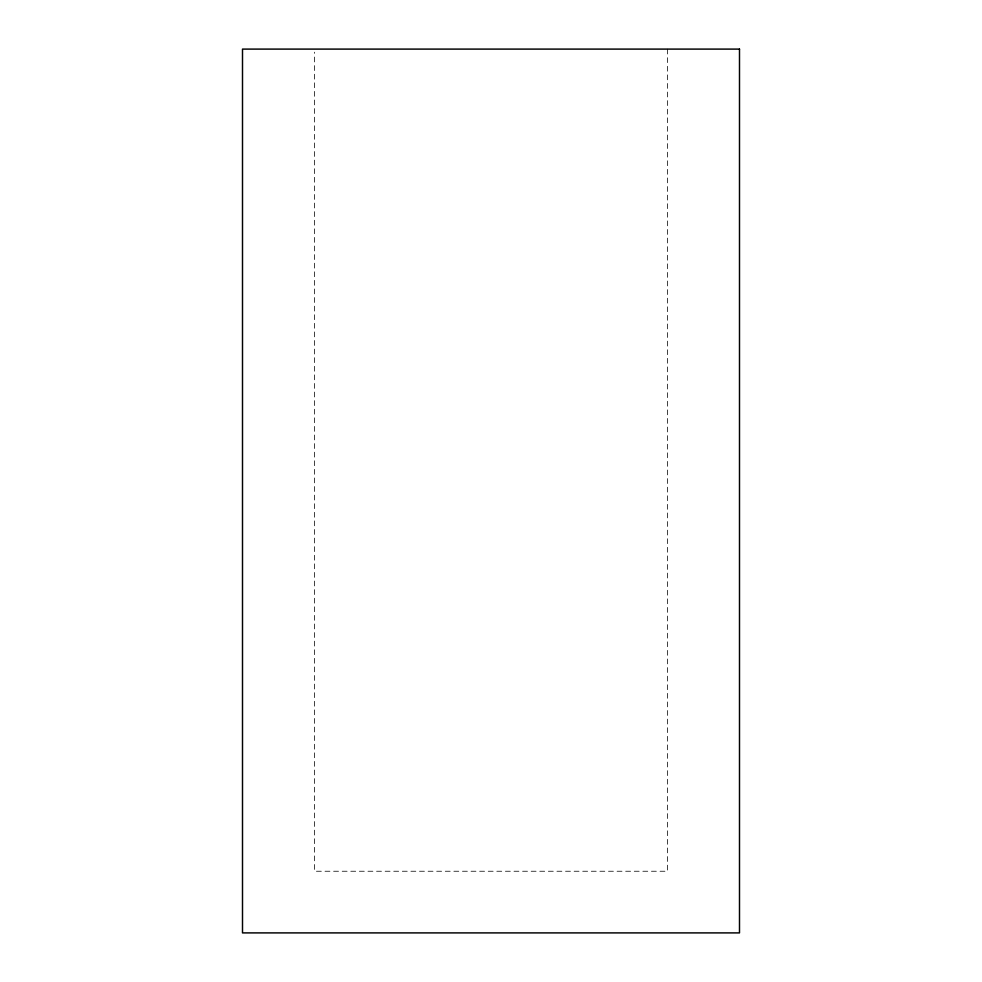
<?xml version="1.0" encoding="UTF-8"?>
<svg xmlns="http://www.w3.org/2000/svg" width="982" height="982" viewBox="0 0 982 982"><rect width="100%" height="100%" fill="white"/><g stroke="black" fill="none" stroke-linecap="round" stroke-linejoin="round"><path stroke-width="0.74" stroke-dasharray="4.91 3.68" d="M667.429 49.1L667.429 871.243L314.571 871.243L314.571 52.169"/><path stroke-width="1.47" d="M739.495 49.1L242.505 49.1L242.505 932.9L739.495 932.9L739.495 49.1"/></g></svg>
